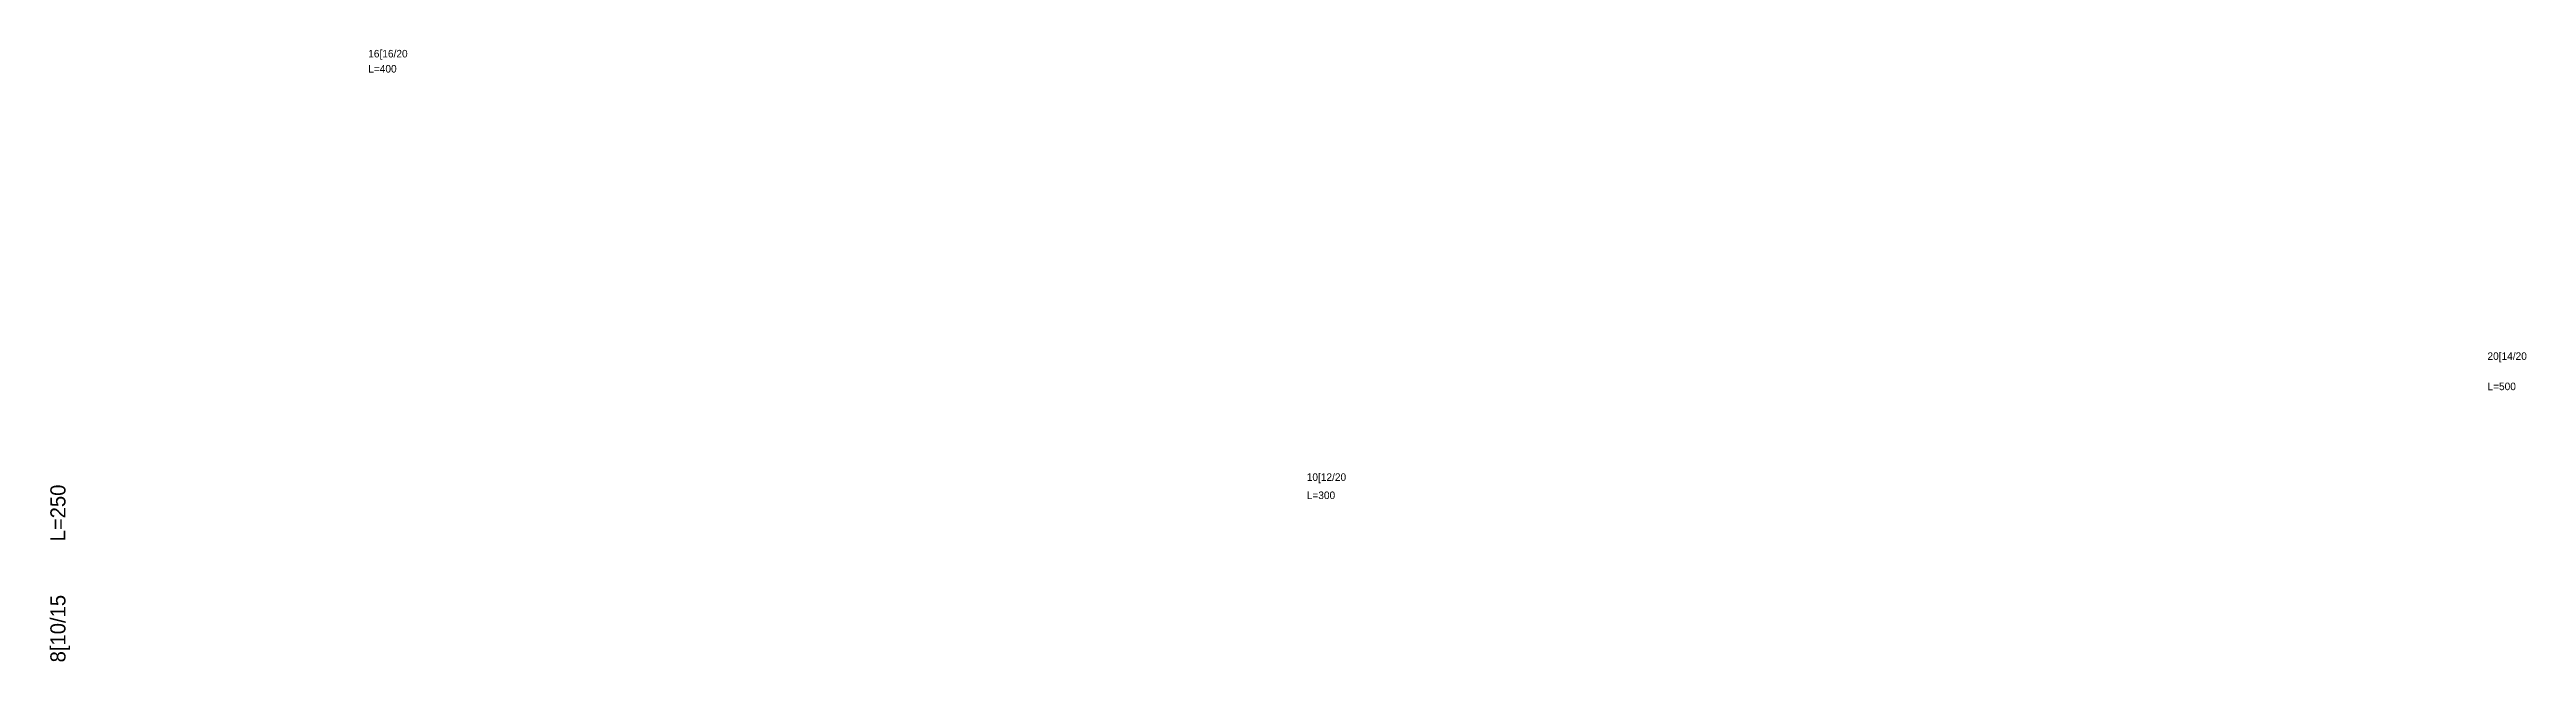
# Model space of a CAD drawing. Header units: metres. Extents: x -5 to 813, y 0 to 203.
import ezdxf

# ---------------------------------------------------------------- set-up
doc = ezdxf.new("R2010")
doc.units = ezdxf.units.M
doc.layers.add('DONATI', color=7, linetype='Continuous')

# ---------------------------------------------------------------- blocks, each defined once
blk = doc.blocks.new('DONATI_BLOK')
at = {"layer": 'DONATI'}
for tag, p in [('POZ', (0, 0)), ('BOY', (0, -5))]:
    blk.add_attdef(tag, p, '', height=2.5, dxfattribs=at)
blk = doc.blocks.new('INNER_BAR')
at = {"layer": 'DONATI'}
for s, p in [('10[12/20', (0, 0)), ('L=300', (0, -6))]:
    blk.add_text(s, height=2.5, dxfattribs=at).set_placement(p)
blk = doc.blocks.new('OUTER_BAR')
blk.add_blockref('INNER_BAR', (10, 10))
blk = doc.blocks.new('ROT_BAR')
at = {"layer": 'DONATI'}
for s, p in [('8[10/15', (0, 0)), ('L=250', (20, 0))]:
    blk.add_text(s, height=2.5, dxfattribs=at).set_placement(p)

msp = doc.modelspace()

# ---------------------------------------------------------------- block references
at = {"layer": 'DONATI'}
msp.add_blockref('DONATI_BLOK', (100, 200), dxfattribs=at).add_auto_attribs({'POZ': '16[16/20', 'BOY': 'L=400'})
at = {"layer": 'DONATI', "xscale": 2, "yscale": 2, "rotation": 90}
msp.add_blockref('ROT_BAR', (0, 0), dxfattribs=at)
at = {"layer": 'DONATI'}
msp.add_blockref('OUTER_BAR', (400, 50), dxfattribs=at)

# ---------------------------------------------------------------- texts
for s, p in [('20[14/20', (800, 100)), ('L=500', (800, 90))]:
    msp.add_text(s, height=2.5, dxfattribs=at).set_placement(p)

doc.saveas('drawing.dxf')
